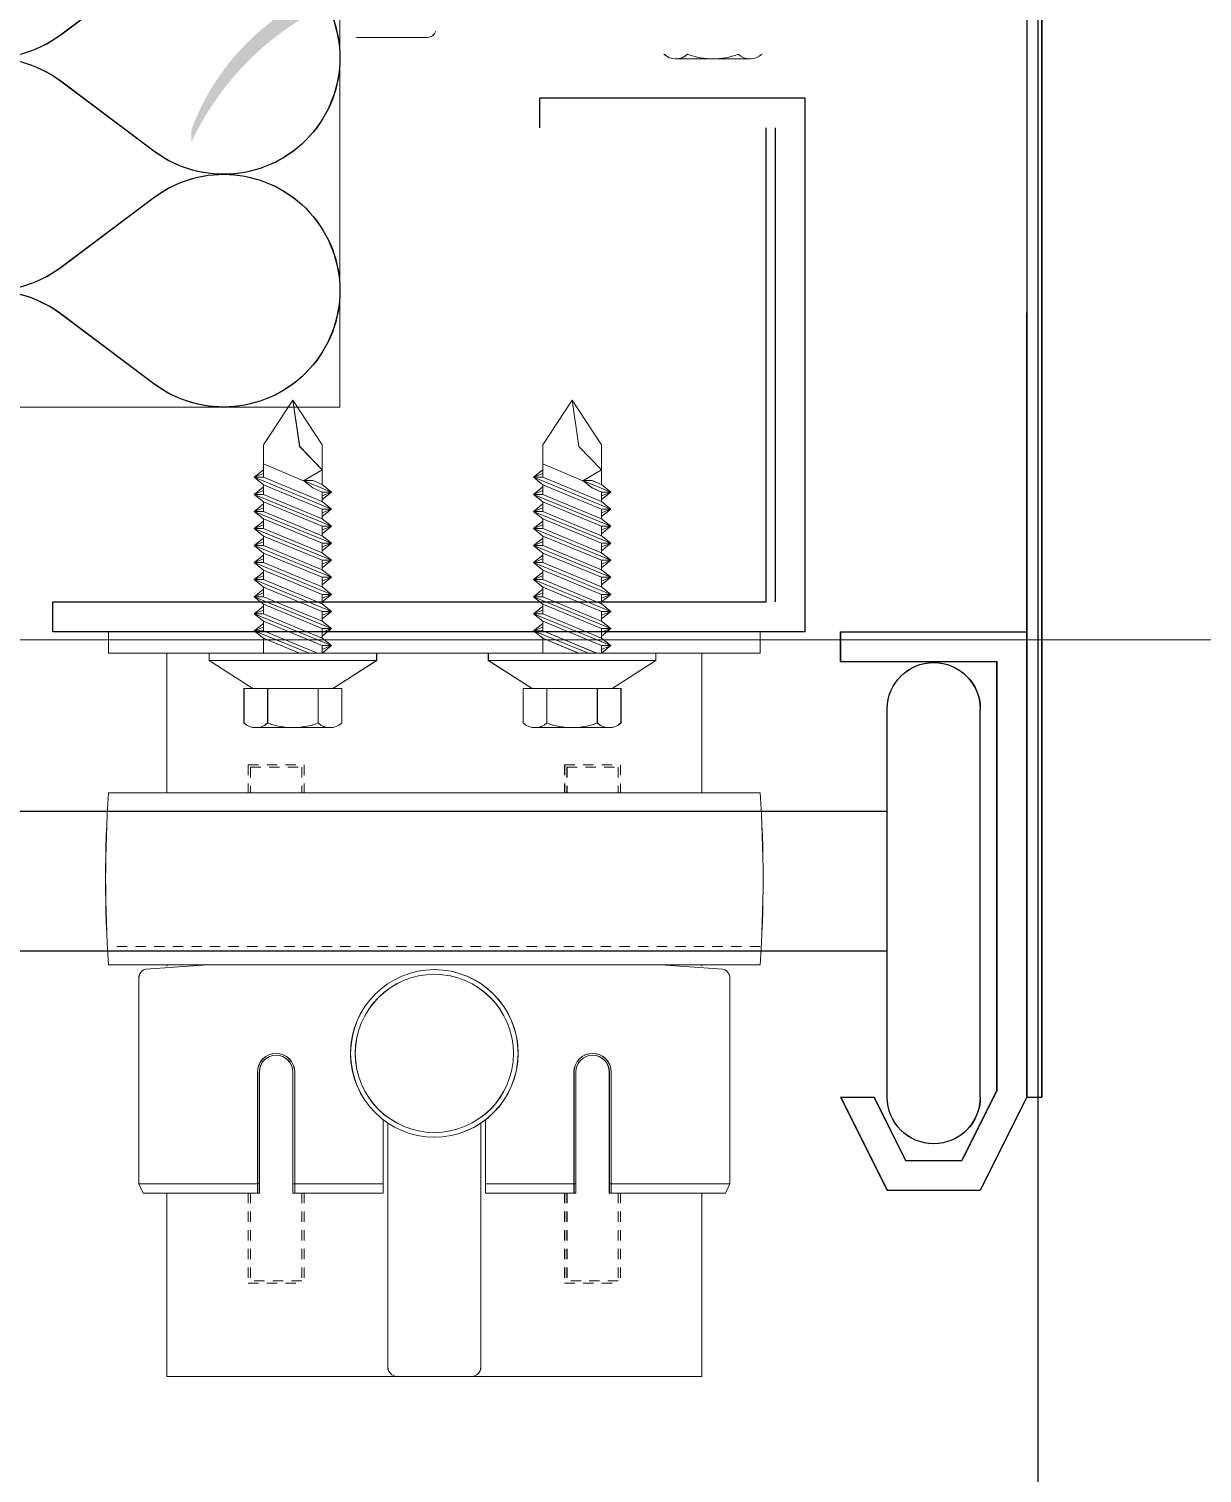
# Model space of a CAD drawing. Header units: millimetres. Extents: x 4739419 to 5837985, y 2291271 to 3446271.
# Drawn here: x 4986353.4 to 4986479.5, y 2426301.7 to 2426456.9 of the extents above; entities that cross this region are included whole.
import ezdxf

# ---------------------------------------------------------------- set-up
doc = ezdxf.new("R2010")
doc.units = ezdxf.units.MM
doc.linetypes.add('XR-평면도$0$HID', pattern=[2, 1.1, -0.9])
doc.layers.get('0').update_dxf_attribs({"color": 255})
for name, color, linetype, lineweight in [('XR-평면도$0$A-CNTL', 9, 'Continuous', 15), ('XR-평면도$0$A-CONC-LIN1', 9, 'Continuous', 40), ('XR-평면도$0$A-DWXM-SHUT', 9, 'Continuous', 25), ('XR-평면도$0$A-ELEV-LIN3', 9, 'Continuous', 18), ('XR-평면도$0$A-FFXM-EQP', 9, 'Continuous', 15), ('XR-평면도$0$A-WAXM-PANL', 9, 'Continuous', 20)]:
    doc.layers.add(name, color=color, linetype=linetype, lineweight=lineweight)
doc.layers.add('XR-평면도$0$HAT', color=9, linetype='Continuous')

# ---------------------------------------------------------------- blocks, each defined once
blk = doc.blocks.new('XR-평면도$0$중심선(210216)')
at = {"layer": 'XR-평면도$0$A-CNTL', "ltscale": 300}
blk.add_lwpolyline([(-10000, 90000), (186000, 90000)], dxfattribs=at)
blk = doc.blocks.new('XR-평면도$0$단열재(PANEL)')
at = {"layer": 'XR-평면도$0$HAT'}
blk.add_lwpolyline([(-40, 730, 2), (-40, 770), (-60, 755, -2), (-60, 795), (-40, 780, 2), (-40, 820), (-60, 805, -2), (-60, 845), (-40, 830, 0.509758), (-1.34, 841.93, 0.509758)], format="xyb", dxfattribs=at)
blk = doc.blocks.new('XR-평면도$0$셔터(9600)230515')
at = {"layer": 'XR-평면도$0$A-FFXM-EQP'}
h = blk.add_hatch(color=256, dxfattribs=at)
h.paths.add_polyline_path([(9728.4, 328.74, 0.016306), (9730.07, 328.47, 1.195216), (9732.32, 330.04, 0.543341), (9730.03, 329.55, -0.013697), (9728.4, 329.98)])
h.paths.add_polyline_path([(9728.4, 328.74), (9728.4, 329.98, -0.012355), (9726.94, 330.44), (9726.78, 330.44, -0.213645), (9726.09, 330.75, -0.195215), (9709.05, 346.53), (9709.05, 345.22, 0.261268)])
at = {"layer": 'XR-평면도$0$A-DWXM-SHUT', "ltscale": 20}
for p, q in [((9778.8, 449.15), (9783.8, 459.15)), ((9783.8, 459.15), (9793.8, 459.15)), ((9798.8, 449.15), (9793.8, 459.15)), ((9782.38, 449.15), (9785.78, 455.95)), ((9785.78, 455.95), (9791.82, 455.95)), ((9795.6, 448.39), (9791.82, 455.95)), ((9778.8, 449.15), (9782.38, 449.15)), ((9783.8, 449.15), (9783.8, 407.45)), ((9793.8, 449.15), (9793.8, 407.45)), ((9798.8, 449.15), (9798.8, 364.89)), ((9798.8, 326.6), (9798.8, 449.15)), ((9798.8, 449.15), (9800.4, 449.15)), ((9800.4, 325), (9800.4, 449.15)), ((9795.6, 448.39), (9795.6, 402.35)), ((9783.8, 433.45), (9599.68, 433.45)), ((9783.8, 418.45), (9599.68, 418.45)), ((9778.8, 402.35), (9795.6, 402.35)), ((9778.8, 402.35), (9778.8, 399.15)), ((9775, 399.15), (9694.16, 399.15)), ((9694.16, 399.15), (9694.16, 395.95)), ((9775, 399.15), (9694.16, 399.15)), ((9775, 399.15), (9775, 341.8)), ((9778.8, 399.15), (9798.8, 399.15)), ((9694.16, 395.95), (9770.8, 395.95)), ((9770.8, 395.95), (9770.8, 345)), ((9771.8, 395.95), (9771.8, 345)), ((9746.45, 341.8), (9746.45, 345)), ((9775, 341.8), (9746.45, 341.8))]:
    blk.add_line(p, q, dxfattribs=at)
for centre, start, end in [((9788.8, 449.15, 0), 0, 180), ((9788.8, 407.45, 0), 180, 0)]:
    blk.add_arc(centre, 5, start, end, dxfattribs=at)
at = {"layer": 'XR-평면도$0$A-FFXM-EQP'}
for p, q in [((9706.4, 459.45), (9706.4, 479.15)), ((9763.9, 479.15), (9706.4, 479.15)), ((9730.15, 451.93), (9730.15, 478.15)), ((9739.15, 479.15), (9731.15, 479.15)), ((9740.15, 451.93), (9740.15, 478.15)), ((9763.9, 479.15), (9763.9, 459.45)), ((9703.4, 458.45), (9703.87, 459.45)), ((9716.35, 459.45), (9703.87, 459.45)), ((9716.15, 446.45), (9716.15, 459.45)), ((9716.35, 446.45), (9716.35, 459.45)), ((9719.95, 446.45), (9719.95, 459.45)), ((9729.65, 459.45), (9719.95, 459.45)), ((9720.15, 446.45), (9720.15, 459.45)), ((9729.65, 459.45), (9729.65, 451.57)), ((9740.65, 459.45), (9740.65, 451.57)), ((9750.35, 459.45), (9740.65, 459.45)), ((9750.15, 446.45), (9750.15, 459.45)), ((9750.35, 446.45), (9750.35, 459.45)), ((9753.95, 446.45), (9753.95, 459.45)), ((9766.43, 459.45), (9753.95, 459.45)), ((9754.15, 446.45), (9754.15, 459.45)), ((9766.9, 458.45), (9766.43, 459.45)), ((9703.4, 458.45), (9703.4, 436.36)), ((9716.35, 458.45), (9703.4, 458.45)), ((9729.65, 458.45), (9719.95, 458.45)), ((9750.35, 458.45), (9740.65, 458.45)), ((9766.9, 458.45), (9753.95, 458.45)), ((9766.9, 458.45), (9766.9, 436.36)), ((9770.15, 434.95), (9700.15, 434.95)), ((9710.82, 434.95), (9704.16, 435.39)), ((9706.4, 435.07), (9706.4, 434.95)), ((9759.48, 434.95), (9766.14, 435.39)), ((9763.9, 435.07), (9763.9, 434.95)), ((9770.15, 416.45), (9700.15, 416.45)), ((9706.4, 401.45), (9706.4, 416.45)), ((9763.9, 416.45), (9763.9, 402.45)), ((9714.7, 408.95), (9714.7, 405.25)), ((9715.88, 409.45), (9724.02, 409.45)), ((9717.24, 408.95), (9717.24, 405.25)), ((9722.66, 408.95), (9722.66, 405.25)), ((9725.2, 408.95), (9725.2, 405.25)), ((9744.7, 408.95), (9744.7, 405.25)), ((9745.88, 409.45), (9754.02, 409.45)), ((9747.24, 408.95), (9747.24, 405.25)), ((9752.66, 408.95), (9752.66, 405.25)), ((9755.2, 408.95), (9755.2, 405.25)), ((9714.7, 405.25), (9725.2, 405.25)), ((9744.7, 405.25), (9755.2, 405.25)), ((9706.4, 401.45), (9706.4, 402.45)), ((9763.9, 401.45), (9763.9, 402.45)), ((9770.15, 401.45), (9700.15, 401.45)), ((9700.15, 401.45), (9700.15, 399.15)), ((9715.8, 399.05), (9721.7, 401.45)), ((9715.8, 397.22), (9724.1, 400.63)), ((9715.8, 397.22), (9724.1, 400.63)), ((9716.8, 399.85), (9716.8, 401.45)), ((9723.1, 400.63), (9723.1, 401.45)), ((9745.8, 399.05), (9751.7, 401.45)), ((9745.8, 397.22), (9754.1, 400.63)), ((9745.8, 397.22), (9754.1, 400.63)), ((9746.8, 399.85), (9746.8, 401.45)), ((9753.1, 400.63), (9753.1, 401.45)), ((9770.15, 401.45), (9770.15, 399.15)), ((9715.8, 395.38), (9724.1, 398.8)), ((9715.8, 395.38), (9724.1, 398.8)), ((9716.8, 398.02), (9716.8, 399.05)), ((9723.1, 398.8), (9723.1, 399.83)), ((9745.8, 395.38), (9754.1, 398.8)), ((9745.8, 395.38), (9754.1, 398.8)), ((9746.8, 398.02), (9746.8, 399.05)), ((9753.1, 398.8), (9753.1, 399.83)), ((9723.1, 396.97), (9723.1, 398)), ((9753.1, 396.97), (9753.1, 398)), ((9715.8, 393.55), (9724.1, 396.97)), ((9715.8, 393.55), (9724.1, 396.97)), ((9716.8, 396.19), (9716.8, 397.22)), ((9723.1, 395.14), (9723.1, 396.16)), ((9745.8, 393.55), (9754.1, 396.97)), ((9745.8, 393.55), (9754.1, 396.97)), ((9746.8, 396.19), (9746.8, 397.22)), ((9753.1, 395.14), (9753.1, 396.16)), ((9715.8, 391.72), (9724.1, 395.14)), ((9715.8, 391.72), (9724.1, 395.14)), ((9716.8, 394.36), (9716.8, 395.38)), ((9723.1, 393.3), (9723.1, 394.33)), ((9745.8, 391.72), (9754.1, 395.14)), ((9745.8, 391.72), (9754.1, 395.14)), ((9746.8, 394.36), (9746.8, 395.38)), ((9753.1, 393.3), (9753.1, 394.33)), ((9715.8, 389.89), (9724.1, 393.3)), ((9715.8, 389.89), (9724.1, 393.3)), ((9716.8, 392.52), (9716.8, 393.55)), ((9745.8, 389.89), (9754.1, 393.3)), ((9745.8, 389.89), (9754.1, 393.3)), ((9746.8, 392.52), (9746.8, 393.55)), ((9715.8, 388.05), (9724.1, 391.47)), ((9715.8, 388.05), (9724.1, 391.47)), ((9716.8, 390.69), (9716.8, 391.72)), ((9723.1, 391.47), (9723.1, 392.5)), ((9745.8, 388.05), (9754.1, 391.47)), ((9745.8, 388.05), (9754.1, 391.47)), ((9746.8, 390.69), (9746.8, 391.72)), ((9753.1, 391.47), (9753.1, 392.5)), ((9715.8, 386.22), (9724.1, 389.64)), ((9715.8, 386.22), (9724.1, 389.64)), ((9716.8, 388.86), (9716.8, 389.89)), ((9723.1, 389.64), (9723.1, 390.67)), ((9745.8, 386.22), (9754.1, 389.64)), ((9745.8, 386.22), (9754.1, 389.64)), ((9746.8, 388.86), (9746.8, 389.89)), ((9753.1, 389.64), (9753.1, 390.67)), ((9716.8, 387.02), (9716.8, 388.05)), ((9723.1, 387.8), (9723.1, 388.83)), ((9746.8, 387.02), (9746.8, 388.05)), ((9753.1, 387.8), (9753.1, 388.83)), ((9715.8, 384.39), (9724.1, 387.8)), ((9715.8, 384.39), (9724.1, 387.8)), ((9723.1, 385.97), (9723.1, 387)), ((9745.8, 384.39), (9754.1, 387.8)), ((9745.8, 384.39), (9754.1, 387.8)), ((9753.1, 385.97), (9753.1, 387)), ((9715.8, 382.55), (9724.1, 385.97)), ((9715.8, 382.55), (9724.1, 385.97)), ((9716.8, 385.19), (9716.8, 386.22)), ((9723.1, 384.14), (9723.1, 385.17)), ((9745.8, 382.55), (9754.1, 385.97)), ((9745.8, 382.55), (9754.1, 385.97)), ((9746.8, 385.19), (9746.8, 386.22)), ((9753.1, 384.14), (9753.1, 385.17)), ((9716.8, 383.36), (9716.8, 384.39)), ((9721.09, 382.9), (9724.1, 384.14)), ((9721.09, 382.9), (9724.1, 384.14)), ((9723.1, 379.08), (9723.1, 383.33)), ((9746.8, 383.36), (9746.8, 384.39)), ((9751.09, 382.9), (9754.1, 384.14)), ((9751.09, 382.9), (9754.1, 384.14)), ((9753.1, 379.08), (9753.1, 383.33)), ((9716.8, 379.08), (9716.8, 382.55)), ((9746.8, 379.08), (9746.8, 382.55)), ((9761.01, 337.6), (9769.15, 337.6)), ((9761.01, 337.6, 0), (9769.15, 337.6, 0)), ((9726.78, 335.29), (9734.42, 335.29)), ((9726.78, 335.29, 0), (9734.42, 335.29, 0))]:
    blk.add_line(p, q, dxfattribs=at)
at = {"layer": 'XR-평면도$0$A-FFXM-EQP', "linetype": 'XR-평면도$0$HID'}
for p, q in [((9715.15, 459.45), (9715.15, 469.15)), ((9715.15, 469.15), (9721.15, 469.15)), ((9715.4, 459.45), (9715.4, 468.9)), ((9720.9, 468.9), (9715.4, 468.9)), ((9720.9, 459.45), (9720.9, 468.9)), ((9721.15, 459.45), (9721.15, 469.15)), ((9749.15, 459.45), (9749.15, 469.15)), ((9749.15, 469.15), (9755.15, 469.15)), ((9749.4, 459.45), (9749.4, 468.9)), ((9754.9, 468.9), (9749.4, 468.9)), ((9754.9, 459.45), (9754.9, 468.9)), ((9755.15, 459.45), (9755.15, 469.15)), ((9770.15, 432.95), (9700.15, 432.95)), ((9770.27, 418.45), (9700.15, 418.45)), ((9715.15, 413.45), (9715.15, 416.45)), ((9715.4, 413.7), (9715.4, 416.45)), ((9720.9, 413.7), (9720.9, 416.45)), ((9721.15, 413.45), (9721.15, 416.45)), ((9749.15, 413.45), (9749.15, 416.45)), ((9749.4, 413.7), (9749.4, 416.45)), ((9754.9, 413.7), (9754.9, 416.45)), ((9755.15, 413.45), (9755.15, 416.45)), ((9715.15, 413.45), (9721.15, 413.45)), ((9715.4, 413.7), (9720.9, 413.7)), ((9749.15, 413.45), (9755.15, 413.45)), ((9749.4, 413.7), (9754.9, 413.7))]:
    blk.add_line(p, q, dxfattribs=at)
at = {"layer": 'XR-평면도$0$A-FFXM-EQP', "color": 7}
blk.add_line((9770.15, 399.15), (9700.15, 399.15), dxfattribs=at)
at = {"layer": 'XR-평면도$0$A-FFXM-EQP'}
for points in [[(9724.25, 405.25), (9715.65, 405.25), (9710.95, 402.25), (9728.95, 402.25)], [(9754.25, 405.25), (9745.65, 405.25), (9740.95, 402.25), (9758.95, 402.25)], [(9728.95, 402.25), (9710.95, 402.25), (9710.95, 401.45), (9728.95, 401.45)], [(9758.95, 402.25), (9740.95, 402.25), (9740.95, 401.45), (9758.95, 401.45)], [(9724.1, 400.63), (9723.1, 399.83), (9716.8, 397.22), (9715.8, 397.22), (9716.8, 398.02), (9723.1, 400.63)], [(9754.1, 400.63), (9753.1, 399.83), (9746.8, 397.22), (9745.8, 397.22), (9746.8, 398.02), (9753.1, 400.63)], [(9724.1, 398.8), (9723.1, 398), (9716.8, 395.38), (9715.8, 395.38), (9716.8, 396.19), (9723.1, 398.8)], [(9754.1, 398.8), (9753.1, 398), (9746.8, 395.38), (9745.8, 395.38), (9746.8, 396.19), (9753.1, 398.8)], [(9724.1, 396.97), (9723.1, 396.16), (9716.8, 393.55), (9715.8, 393.55), (9716.8, 394.36), (9723.1, 396.97)], [(9754.1, 396.97), (9753.1, 396.16), (9746.8, 393.55), (9745.8, 393.55), (9746.8, 394.36), (9753.1, 396.97)], [(9724.1, 395.14), (9723.1, 394.33), (9716.8, 391.72), (9715.8, 391.72), (9716.8, 392.52), (9723.1, 395.14)], [(9754.1, 395.14), (9753.1, 394.33), (9746.8, 391.72), (9745.8, 391.72), (9746.8, 392.52), (9753.1, 395.14)], [(9724.1, 393.3), (9723.1, 392.5), (9716.8, 389.89), (9715.8, 389.89), (9716.8, 390.69), (9723.1, 393.3)], [(9754.1, 393.3), (9753.1, 392.5), (9746.8, 389.89), (9745.8, 389.89), (9746.8, 390.69), (9753.1, 393.3)], [(9724.1, 391.47), (9723.1, 390.67), (9716.8, 388.05), (9715.8, 388.05), (9716.8, 388.86), (9723.1, 391.47)], [(9754.1, 391.47), (9753.1, 390.67), (9746.8, 388.05), (9745.8, 388.05), (9746.8, 388.86), (9753.1, 391.47)], [(9724.1, 389.64), (9723.1, 388.83), (9716.8, 386.22), (9715.8, 386.22), (9716.8, 387.02), (9723.1, 389.64)], [(9754.1, 389.64), (9753.1, 388.83), (9746.8, 386.22), (9745.8, 386.22), (9746.8, 387.02), (9753.1, 389.64)], [(9724.1, 387.8), (9723.1, 387), (9716.8, 384.39), (9715.8, 384.39), (9716.8, 385.19), (9723.1, 387.8)], [(9754.1, 387.8), (9753.1, 387), (9746.8, 384.39), (9745.8, 384.39), (9746.8, 385.19), (9753.1, 387.8)], [(9724.1, 385.97), (9723.1, 385.17), (9716.8, 382.55), (9715.8, 382.55), (9716.8, 383.36), (9723.1, 385.97)], [(9754.1, 385.97), (9753.1, 385.17), (9746.8, 382.55), (9745.8, 382.55), (9746.8, 383.36), (9753.1, 385.97)], [(9724.1, 384.14), (9723.1, 383.33), (9722.09, 382.9), (9721.09, 382.9), (9722.09, 383.7), (9723.1, 384.14)], [(9754.1, 384.14), (9753.1, 383.33), (9752.09, 382.9), (9751.09, 382.9), (9752.09, 383.7), (9753.1, 384.14)]]:
    blk.add_lwpolyline(points, close=True, dxfattribs=at)
for points in [[(9722.59, 401.45), (9716.8, 399.05), (9715.8, 399.05), (9716.8, 399.85), (9720.65, 401.45)], [(9723.1, 401.04), (9724.1, 400.63), (9723.1, 401.44)], [(9752.59, 401.45), (9746.8, 399.05), (9745.8, 399.05), (9746.8, 399.85), (9750.65, 401.45)], [(9753.1, 401.04), (9754.1, 400.63), (9753.1, 401.44)], [(9716.8, 398.65), (9715.8, 399.05), (9716.8, 398.25)], [(9723.1, 399.2), (9724.1, 398.8), (9723.1, 399.61)], [(9746.8, 398.65), (9745.8, 399.05), (9746.8, 398.25)], [(9753.1, 399.2), (9754.1, 398.8), (9753.1, 399.61)], [(9723.1, 397.37), (9724.1, 396.97), (9723.1, 397.77)], [(9753.1, 397.37), (9754.1, 396.97), (9753.1, 397.77)], [(9716.8, 396.82), (9715.8, 397.22), (9716.8, 396.41)], [(9716.8, 396.82), (9715.8, 397.22), (9716.8, 396.41)], [(9723.1, 395.54), (9724.1, 395.14), (9723.1, 395.94)], [(9746.8, 396.82), (9745.8, 397.22), (9746.8, 396.41)], [(9746.8, 396.82), (9745.8, 397.22), (9746.8, 396.41)], [(9753.1, 395.54), (9754.1, 395.14), (9753.1, 395.94)], [(9716.8, 394.98), (9715.8, 395.38), (9716.8, 394.58)], [(9716.8, 394.98), (9715.8, 395.38), (9716.8, 394.58)], [(9746.8, 394.98), (9745.8, 395.38), (9746.8, 394.58)], [(9746.8, 394.98), (9745.8, 395.38), (9746.8, 394.58)], [(9716.8, 393.15), (9715.8, 393.55), (9716.8, 392.75)], [(9716.8, 393.15), (9715.8, 393.55), (9716.8, 392.75)], [(9723.1, 393.7), (9724.1, 393.3), (9723.1, 394.11)], [(9746.8, 393.15), (9745.8, 393.55), (9746.8, 392.75)], [(9746.8, 393.15), (9745.8, 393.55), (9746.8, 392.75)], [(9753.1, 393.7), (9754.1, 393.3), (9753.1, 394.11)], [(9716.8, 391.32), (9715.8, 391.72), (9716.8, 390.91)], [(9716.8, 391.32), (9715.8, 391.72), (9716.8, 390.91)], [(9723.1, 391.87), (9724.1, 391.47), (9723.1, 392.27)], [(9746.8, 391.32), (9745.8, 391.72), (9746.8, 390.91)], [(9746.8, 391.32), (9745.8, 391.72), (9746.8, 390.91)], [(9753.1, 391.87), (9754.1, 391.47), (9753.1, 392.27)], [(9716.8, 389.48), (9715.8, 389.89), (9716.8, 389.08)], [(9716.8, 389.48), (9715.8, 389.89), (9716.8, 389.08)], [(9723.1, 390.04), (9724.1, 389.64), (9723.1, 390.44)], [(9746.8, 389.48), (9745.8, 389.89), (9746.8, 389.08)], [(9746.8, 389.48), (9745.8, 389.89), (9746.8, 389.08)], [(9753.1, 390.04), (9754.1, 389.64), (9753.1, 390.44)], [(9716.8, 387.65), (9715.8, 388.05), (9716.8, 387.25)], [(9716.8, 387.65), (9715.8, 388.05), (9716.8, 387.25)], [(9723.1, 388.21), (9724.1, 387.8), (9723.1, 388.61)], [(9746.8, 387.65), (9745.8, 388.05), (9746.8, 387.25)], [(9746.8, 387.65), (9745.8, 388.05), (9746.8, 387.25)], [(9753.1, 388.21), (9754.1, 387.8), (9753.1, 388.61)], [(9723.1, 386.37), (9724.1, 385.97), (9723.1, 386.77)], [(9753.1, 386.37), (9754.1, 385.97), (9753.1, 386.77)], [(9716.8, 385.82), (9715.8, 386.22), (9716.8, 385.42)], [(9716.8, 385.82), (9715.8, 386.22), (9716.8, 385.42)], [(9723.1, 384.54), (9724.1, 384.14), (9723.1, 384.94)], [(9746.8, 385.82), (9745.8, 386.22), (9746.8, 385.42)], [(9746.8, 385.82), (9745.8, 386.22), (9746.8, 385.42)], [(9753.1, 384.54), (9754.1, 384.14), (9753.1, 384.94)], [(9716.8, 383.98), (9715.8, 384.39), (9716.8, 383.58)], [(9716.8, 383.98), (9715.8, 384.39), (9716.8, 383.58)], [(9746.8, 383.98), (9745.8, 384.39), (9746.8, 383.58)], [(9746.8, 383.98), (9745.8, 384.39), (9746.8, 383.58)], [(9716.8, 382.15), (9715.8, 382.55), (9716.8, 381.75)], [(9716.8, 382.15), (9715.8, 382.55), (9716.8, 381.75)], [(9716.8, 381.12), (9721.09, 382.93), (9723.1, 381.76), (9720.68, 379.25), (9719.95, 374.28)], [(9746.8, 382.15), (9745.8, 382.55), (9746.8, 381.75)], [(9746.8, 382.15), (9745.8, 382.55), (9746.8, 381.75)], [(9746.8, 381.12), (9751.09, 382.93), (9753.1, 381.76), (9750.68, 379.25), (9749.95, 374.28)], [(9723.1, 379.08), (9719.95, 374.28), (9716.8, 379.08)], [(9753.1, 379.08), (9749.95, 374.28), (9746.8, 379.08)]]:
    blk.add_lwpolyline(points, dxfattribs=at)
for radius in [9, 8.5]:
    blk.add_circle((9735.15, 444.45, 0), radius, dxfattribs=at)
for centre, radius, start, end in [((9731.15, 478.15, 0), 1, 90, 180), ((9739.15, 478.15, 0), 1, 0, 90), ((9718.15, 446.45, 0), 2, 180, 270), ((9718.15, 446.45, 0), 1.8, 180, 270), ((9718.15, 446.45, 0), 2, 270, 0), ((9718.15, 446.45, 0), 1.8, 270, 0), ((9752.15, 446.45, 0), 2, 180, 270), ((9752.15, 446.45, 0), 1.8, 180, 270), ((9752.15, 446.45, 0), 1.8, 270, 0), ((9752.15, 446.45, 0), 2, 270, 0), ((9704.4, 436.36, 0), 1, 180, 255.9031), ((9765.9, 436.36, 0), 1, 284.0969, 0), ((9834.58, 425.7, 0), 134.75, 176.0638, 183.9362), ((9635.72, 425.7, 0), 134.75, 356.0638, 3.9362), ((9715.97, 407.59, 0), 1.86, 46.9662, 133.0338), ((9719.95, 401.84, 0), 7.61, 69.1195, 110.8805), ((9723.93, 407.59, 0), 1.86, 46.9662, 133.0338), ((9745.97, 407.59, 0), 1.86, 46.9662, 133.0338), ((9749.95, 401.84, 0), 7.61, 69.1195, 110.8805), ((9753.93, 407.59, 0), 1.86, 46.9662, 133.0338), ((9761.09, 335.74, 0), 1.86, 46.9662, 133.0338), ((9761.09, 335.74, 0), 1.86, 46.9662, 133.0338), ((9765.08, 329.99, 0), 7.61, 69.1195, 110.8805), ((9765.08, 329.99, 0), 7.61, 69.1195, 110.8805), ((9769.06, 335.74, 0), 1.86, 46.9662, 133.0338), ((9769.06, 335.74, 0), 1.86, 46.9662, 133.0338), ((9734.42, 334.36), 0.925, 17.354, 90), ((9734.42, 334.36, 0), 0.925, 17.354, 90)]:
    blk.add_arc(centre, radius, start, end, dxfattribs=at)
at = {"layer": 'XR-평면도$0$A-WAXM-PANL', "elevation": 0}
blk.add_lwpolyline([(9900, -50), (9725, -50), (9725, 375), (9675, 375), (9675, -100), (9900, -100)], dxfattribs=at)
at = {"xscale": -0.5, "yscale": 0.5, "zscale": 0.5}
blk.add_blockref('XR-평면도$0$단열재(PANEL)', (9675, -50), dxfattribs=at)

msp = doc.modelspace()

# ---------------------------------------------------------------- linework, layer by layer
at = {"layer": 'XR-평면도$0$A-ELEV-LIN3'}
for points in [[(5001611.81, 2425791.23), (5001611.81, 2427291.23), (5000011.81, 2427291.23), (5000011.81, 2426391.23), (4987761.81, 2426391.23), (4987761.81, 2426991.23), (4986461.81, 2426991.23), (4986461.81, 2425291.23), (4987561.81, 2425291.23), (4987561.81, 2413991.23), (4931661.81, 2413991.23), (4931661.81, 2425291.23), (4932761.81, 2425291.23), (4932761.81, 2426991.23), (4931461.81, 2426991.23), (4931461.81, 2426391.23), (4921761.81, 2426391.23), (4921761.81, 2426991.23), (4920461.81, 2426991.23), (4920461.81, 2425291.23), (4921561.81, 2425291.23), (4921561.81, 2413991.23), (4881111.81, 2413991.23)], [(5001611.82, 2425791.23), (5001611.82, 2427291.23), (5000011.82, 2427291.23), (5000011.82, 2426391.23), (4987761.82, 2426391.23), (4987761.82, 2426991.23), (4986461.82, 2426991.23), (4986461.82, 2425291.23), (4987561.82, 2425291.23), (4987561.82, 2413991.23), (4931661.82, 2413991.23), (4931661.82, 2425291.23), (4932761.82, 2425291.23), (4932761.82, 2426991.23), (4931461.82, 2426991.23), (4931461.82, 2426391.23), (4921761.82, 2426391.23), (4921761.82, 2426991.23), (4920461.82, 2426991.23), (4920461.82, 2425291.23), (4921561.82, 2425291.23), (4921561.82, 2413991.23), (4881111.82, 2413991.23)], [(5001611.82, 2425791.23), (5001611.82, 2427291.23), (5000011.82, 2427291.23), (5000011.82, 2426391.23), (4987761.82, 2426391.23), (4987761.82, 2426991.23), (4986461.82, 2426991.23), (4986461.82, 2425291.23), (4987561.82, 2425291.23), (4987561.82, 2413991.23), (4931661.82, 2413991.23), (4931661.82, 2425291.23), (4932761.82, 2425291.23), (4932761.82, 2426991.23), (4931461.82, 2426991.23), (4931461.82, 2426391.23), (4921761.82, 2426391.23), (4921761.82, 2426991.23), (4920461.82, 2426991.23), (4920461.82, 2425291.23), (4921561.82, 2425291.23), (4921561.82, 2413991.23), (4881111.82, 2413991.23)]]:
    msp.add_lwpolyline(points, dxfattribs=at)

# ---------------------------------------------------------------- block references
at = {"layer": 'XR-평면도$0$A-CNTL'}
msp.add_blockref('XR-평면도$0$중심선(210216)', (4866111.81, 2336391.23), dxfattribs=at)
at = {"layer": 'XR-평면도$0$A-CONC-LIN1', "xscale": -1, "rotation": 180}
for p in [(4976661.81, 2426791.23), (4976661.82, 2426791.23), (4976661.82, 2426791.23)]:
    msp.add_blockref('XR-평면도$0$셔터(9600)230515', p, dxfattribs=at)

doc.saveas('drawing.dxf')
